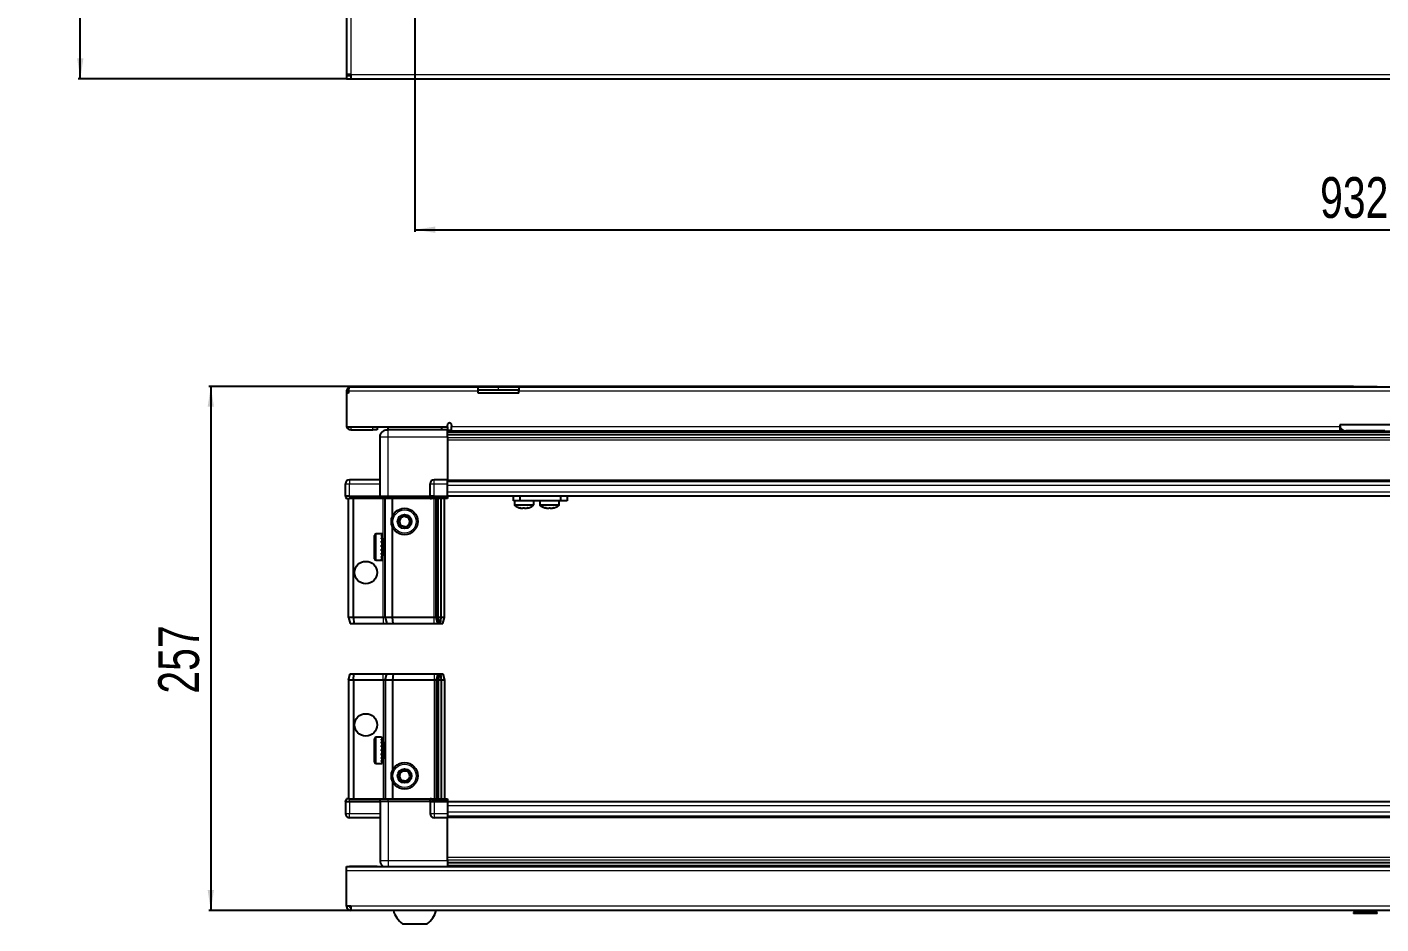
# Model space of a CAD drawing. Header units: millimetres. Extents: x 1415 to 4236, y 362 to 1752.
# Drawn here: x 1415 to 2078, y 362 to 802 of the extents above; entities that cross this region are included whole.
import ezdxf

# ---------------------------------------------------------------- set-up
doc = ezdxf.new("R2010")
doc.units = ezdxf.units.MM
doc.layers.add('FORMAT', color=7, linetype='Continuous')
doc.styles.add('SLDTEXTSTYLE0', font='TXT', dxfattribs={"width": 0.75})
doc.dimstyles.new('SLDDIMSTYLE0', dxfattribs={"dimtxt": 20, "dimasz": 10, "dimexe": 0, "dimexo": 0.0625, "dimgap": 5, "dimtad": 2, "dimdec": 1, "dimrnd": 1e-09, "dimzin": 12, "dimdsep": 46, "dimtxsty": 'SLDTEXTSTYLE0', "dimsah": 1, "dimcen": 0.09, "dimadec": 0, "dimazin": 3, "dimtfac": 1, "dimtofl": 0, "dimtmove": 0, "dimatfit": 3, "dimfxl": 0, "dimfrac": 2, "dimtolj": 1, "dimtzin": 12, "dimarcsym": 0})

# ---------------------------------------------------------------- blocks, each defined once
blk = doc.blocks.new('_D')
at = {"layer": 'FORMAT'}
for p, q in [((1571.31, 1575.82), (1439.82, 1575.82)), ((1440.82, 776.82), (1440.82, 1575.82)), ((1571.31, 776.82), (1439.82, 776.82))]:
    blk.add_line(p, q, dxfattribs=at)
for points in [[(1440.82, 1575.82), (1439.28, 1565.82), (1442.36, 1565.82)], [(1440.82, 776.82), (1442.36, 786.82), (1439.28, 786.82)]]:
    blk.add_solid(points, dxfattribs=at)
at = {"layer": 'FORMAT', "insert": (1415.04, 1154.16), "char_height": 20, "attachment_point": 1, "rotation": 90, "style": 'SLDTEXTSTYLE0'}
blk.add_mtext('799', dxfattribs=at)
blk = doc.blocks.new('_D_2')
at = {"layer": 'FORMAT'}
for p, q in [((1604.82, 817.31), (1604.82, 701.82)), ((2536.82, 817.31), (2536.82, 701.82)), ((1604.82, 702.82), (2536.82, 702.82))]:
    blk.add_line(p, q, dxfattribs=at)
for points in [[(1604.82, 702.82), (1614.82, 701.28), (1614.82, 704.36)], [(2536.82, 702.82), (2526.82, 704.36), (2526.82, 701.28)]]:
    blk.add_solid(points, dxfattribs=at)
at = {"layer": 'FORMAT', "insert": (2048.65, 728.6), "char_height": 20, "attachment_point": 1, "style": 'SLDTEXTSTYLE0'}
blk.add_mtext('932', dxfattribs=at)
blk = doc.blocks.new('_D_9')
at = {"layer": 'FORMAT'}
for p, q in [((2065.02, 625.99), (1503.82, 625.99)), ((1504.82, 625.99), (1504.82, 368.99)), ((1573.41, 368.99), (1503.82, 368.99))]:
    blk.add_line(p, q, dxfattribs=at)
for points in [[(1504.82, 625.99), (1503.28, 615.99), (1506.36, 615.99)], [(1504.82, 368.99), (1506.36, 378.99), (1503.28, 378.99)]]:
    blk.add_solid(points, dxfattribs=at)
at = {"layer": 'FORMAT', "insert": (1479.04, 475.32), "char_height": 20, "attachment_point": 1, "rotation": 90, "style": 'SLDTEXTSTYLE0'}
blk.add_mtext('257', dxfattribs=at)

msp = doc.modelspace()

# ---------------------------------------------------------------- linework, layer by layer
at = {"color": 7, "linetype": 'Continuous', "lineweight": 25}
for p, q in [((1571.32, 1573.72), (1571.32, 778.92)), ((1573.42, 778.92), (1571.32, 778.92)), ((1571.32, 778.92), (1571.32, 778.32)), ((1571.32, 778.32), (1571.32, 776.82)), ((1573.42, 778.32), (1571.32, 778.32)), ((1571.32, 776.82), (1573.42, 776.82)), ((1573.42, 778.92), (1573.42, 776.82)), ((1573.42, 776.82), (2568.22, 776.82)), ((1572.92, 625.69), (1635.82, 625.69)), ((1635.82, 623.59), (1635.82, 625.69)), ((1635.82, 625.69), (1645.82, 625.69)), ((1645.82, 624.19), (1635.82, 624.19)), ((1645.82, 625.69), (1655.82, 625.69)), ((1655.82, 624.19), (1645.82, 624.19)), ((1655.82, 625.69), (2485.82, 625.69)), ((1655.82, 625.69), (1655.82, 623.59)), ((2065.03, 625.99), (2065.03, 625.69)), ((2065.03, 625.99), (2076.6, 625.99)), ((2076.6, 625.69), (2076.6, 625.99)), ((1572.32, 623.59), (1571.32, 623.59)), ((1571.32, 623.59), (1571.32, 622.69)), ((1572.32, 622.69), (1571.32, 622.69)), ((1571.32, 622.69), (1571.32, 606.19)), ((1572.32, 623.59), (1572.32, 622.69)), ((1635.82, 622.69), (1635.82, 623.59)), ((1655.82, 622.69), (1635.82, 622.69)), ((1655.82, 622.69), (1655.82, 623.59)), ((1571.32, 606.19), (1620.82, 606.19)), ((1573.42, 604.69), (1584.32, 604.69)), ((1586.32, 604.69), (1584.32, 604.69)), ((1586.32, 606.19), (1586.32, 604.69)), ((1591.57, 606.19), (1591.57, 604.69)), ((1620.82, 604.69), (1591.82, 604.69)), ((1618.07, 604.69), (1618.07, 606.19)), ((1620.82, 606.19), (1620.82, 607.04)), ((1620.82, 606.19), (1620.82, 604.69)), ((1620.82, 604.04), (1644.7, 604.04)), ((1622.82, 607.04), (1622.82, 606.29)), ((1622.82, 604.19), (1622.82, 606.29)), ((1622.82, 604.19), (2058.32, 604.19)), ((1639.32, 604.19), (1639.32, 604.04)), ((1639.48, 604.19), (1639.48, 604.04)), ((1639.69, 604.19), (1639.69, 604.04)), ((1640.24, 604.19), (1640.24, 604.04)), ((1640.65, 604.19), (1640.65, 604.04)), ((1641.54, 604.19), (1641.54, 604.04)), ((1642.13, 604.19), (1642.13, 604.04)), ((1643.26, 604.19), (1643.26, 604.04)), ((1643.96, 604.19), (1643.96, 604.04)), ((1644.7, 604.04), (1645.24, 604.04)), ((1645.24, 604.19), (1645.24, 604.04)), ((1645.24, 604.04), (1645.24, 604.04)), ((1645.24, 604.04), (1645.97, 604.04)), ((1645.43, 604.19), (1645.43, 604.04)), ((1645.93, 604.19), (1645.93, 604.04)), ((1645.97, 604.04), (1645.98, 604.04)), ((1645.98, 604.19), (1645.98, 604.04)), ((1645.98, 604.04), (1646.94, 604.04)), ((1646.94, 604.04), (2494.7, 604.04)), ((1647.27, 604.19), (1647.27, 604.04)), ((1647.28, 604.19), (1647.28, 604.04)), ((1647.98, 604.19), (1647.98, 604.04)), ((1649.15, 604.19), (1649.15, 604.04)), ((1649.77, 604.19), (1649.77, 604.04)), ((1650.71, 604.19), (1650.71, 604.04)), ((1651.17, 604.19), (1651.17, 604.04)), ((1651.8, 604.19), (1651.8, 604.04)), ((1652.05, 604.19), (1652.05, 604.04)), ((1652.29, 604.19), (1652.29, 604.04)), ((1652.32, 604.19), (1652.32, 604.04)), ((2083.32, 607.19), (2058.32, 607.19)), ((2058.32, 607.19), (2058.32, 606.29)), ((2058.32, 606.29), (2058.32, 604.19)), ((2080.32, 604.19), (2061.32, 604.19)), ((1587.82, 572.19), (1587.82, 601.19)), ((2520.82, 602.24), (1620.82, 602.24)), ((2520.82, 602.21), (1620.82, 602.21)), ((1620.82, 601.19), (1620.82, 580.19)), ((1570.82, 572.19), (1570.82, 578.19)), ((1587.82, 580.19), (1572.82, 580.19)), ((1612.32, 572.19), (1612.32, 578.19)), ((1620.82, 580.19), (1614.32, 580.19)), ((1620.82, 578.19), (1620.82, 580.19)), ((1620.82, 579.54), (2520.82, 579.54)), ((1620.82, 572.19), (1620.82, 578.19)), ((1570.82, 572.19), (1570.82, 571.85)), ((1572.82, 572.19), (1570.82, 572.19)), ((1570.82, 572.19), (1570.82, 571.85)), ((1570.82, 572.19), (1570.82, 572.19)), ((1570.82, 571.85), (1571.32, 570.99)), ((1570.82, 571.85), (1571.32, 570.99)), ((1571.32, 570.99), (1572.82, 570.99)), ((1572.32, 512.69), (1572.32, 570.99)), ((1572.82, 572.19), (1587.62, 572.19)), ((1587.62, 570.99), (1572.82, 570.99)), ((1574.82, 512.69), (1574.82, 570.99)), ((1587.62, 572.19), (1587.82, 572.19)), ((1587.82, 570.99), (1587.62, 570.99)), ((1587.82, 572.19), (1587.82, 570.99)), ((1587.82, 572.19), (1591.82, 572.19)), ((1591.82, 570.99), (1587.82, 570.99)), ((1590.32, 512.69), (1590.32, 570.99)), ((1591.82, 572.19), (1612.12, 572.19)), ((1612.12, 570.99), (1591.82, 570.99)), ((1593.82, 562.19), (1593.82, 570.99)), ((1612.12, 572.19), (1612.32, 572.19)), ((1612.32, 570.99), (1612.12, 570.99)), ((1612.32, 572.19), (1612.32, 570.99)), ((1614.32, 572.19), (1612.32, 572.19)), ((1612.32, 572.19), (1614.32, 572.19)), ((1612.32, 570.99), (1613, 570.99)), ((1620.82, 570.99), (1613, 570.99)), ((1614.32, 572.19), (1620.82, 572.19)), ((1614.32, 571.85), (1620.82, 571.85)), ((1615.32, 512.69), (1615.32, 570.99)), ((1616.32, 512.69), (1616.32, 570.99)), ((1617.82, 512.69), (1617.82, 570.99)), ((1619.32, 512.69), (1619.32, 570.99)), ((1620.82, 572.34), (2520.82, 572.34)), ((1620.82, 572.19), (1620.82, 571.85)), ((1620.82, 571.85), (1620.82, 570.99)), ((1653.27, 569.84), (1653.27, 572.34)), ((1656.27, 572.34), (1656.27, 569.84)), ((1676.47, 569.84), (1676.47, 572.34)), ((1679.47, 572.34), (1679.47, 569.84)), ((1656.27, 569.84), (1653.27, 569.84)), ((1653.62, 569.84), (1653.62, 567.93)), ((1676.47, 569.84), (1656.27, 569.84)), ((1663.12, 567.93), (1663.12, 569.84)), ((1666.07, 569.84), (1666.07, 567.93)), ((1666.12, 569.84), (1666.12, 567.93)), ((1675.62, 567.93), (1675.62, 569.84)), ((1679.47, 569.84), (1676.47, 569.84)), ((1585.12, 541.49), (1585.12, 552.89)), ((1588.82, 553.69), (1585.92, 553.69)), ((1588.32, 553.59), (1588.82, 553.59)), ((1588.32, 553.59), (1588.32, 553.43)), ((1588.32, 553.43), (1588.82, 553.43)), ((1588.32, 552.94), (1588.82, 552.94)), ((1588.32, 552.94), (1588.32, 552.56)), ((1588.32, 552.56), (1588.82, 552.56)), ((1588.32, 551.72), (1588.82, 551.72)), ((1588.32, 551.72), (1588.32, 551.16)), ((1588.32, 551.16), (1588.82, 551.16)), ((1588.82, 553.59), (1588.82, 553.69)), ((1588.82, 553.43), (1588.82, 553.59)), ((1588.82, 552.94), (1588.82, 553.43)), ((1588.82, 552.56), (1588.82, 552.94)), ((1588.82, 551.72), (1588.82, 552.56)), ((1588.82, 551.16), (1588.82, 551.72)), ((1588.92, 551.59), (1588.82, 551.59)), ((1588.82, 550.06), (1588.82, 551.16)), ((1588.92, 550.07), (1588.92, 551.59)), ((1589.8, 550.5), (1589.32, 551.19)), ((1589.32, 543.19), (1589.32, 551.19)), ((1590.29, 551.19), (1589.8, 550.5)), ((1590.32, 551.19), (1590.29, 551.19)), ((1590.29, 543.19), (1590.29, 551.19)), ((1593.82, 512.69), (1593.82, 557.19)), ((1588.32, 550.06), (1588.82, 550.06)), ((1588.32, 550.06), (1588.32, 549.38)), ((1588.32, 549.38), (1588.82, 549.38)), ((1588.32, 548.12), (1588.82, 548.12)), ((1588.32, 548.12), (1588.32, 547.38)), ((1588.32, 547.82), (1588.82, 547.82)), ((1588.32, 547.38), (1588.82, 547.38)), ((1588.32, 546.09), (1588.82, 546.09)), ((1588.32, 546.09), (1588.32, 545.37)), ((1588.32, 545.95), (1588.82, 545.95)), ((1588.32, 545.37), (1588.82, 545.37)), ((1588.82, 549.38), (1588.82, 550.06)), ((1588.82, 548.12), (1588.82, 549.38)), ((1588.82, 547.82), (1588.82, 548.12)), ((1588.82, 546.09), (1588.82, 547.38)), ((1588.82, 545.37), (1588.82, 545.95)), ((1588.82, 544.16), (1588.82, 545.37)), ((1588.92, 542.79), (1588.92, 550.07)), ((1589.8, 543.88), (1589.8, 550.5)), ((1585.92, 540.69), (1588.82, 540.69)), ((1588.32, 544.16), (1588.82, 544.16)), ((1588.32, 544.16), (1588.32, 543.53)), ((1588.32, 543.53), (1588.82, 543.53)), ((1588.32, 542.53), (1588.82, 542.53)), ((1588.32, 542.53), (1588.32, 542.05)), ((1588.32, 542.05), (1588.82, 542.05)), ((1588.32, 541.36), (1588.82, 541.36)), ((1588.32, 541.36), (1588.32, 541.07)), ((1588.32, 541.07), (1588.82, 541.07)), ((1588.32, 540.75), (1588.82, 540.75)), ((1588.32, 540.75), (1588.32, 540.69)), ((1588.32, 540.69), (1588.82, 540.69)), ((1588.82, 543.53), (1588.82, 544.16)), ((1588.82, 542.53), (1588.82, 543.53)), ((1588.82, 542.79), (1588.92, 542.79)), ((1588.82, 542.05), (1588.82, 542.53)), ((1588.82, 541.36), (1588.82, 542.05)), ((1588.82, 541.07), (1588.82, 541.36)), ((1588.82, 540.75), (1588.82, 541.07)), ((1588.82, 540.69), (1588.82, 540.75)), ((1588.82, 540.69), (1588.82, 540.69)), ((1589.32, 543.19), (1589.8, 543.88)), ((1589.8, 543.88), (1590.29, 543.19)), ((1590.29, 543.19), (1590.32, 543.19)), ((1574.82, 512.69), (1572.32, 512.69)), ((1572.32, 512.69), (1573.12, 509.69)), ((1589.32, 512.69), (1574.82, 512.69)), ((1574.82, 512.69), (1574.97, 509.69)), ((1590.32, 512.69), (1589.32, 512.69)), ((1593.82, 512.69), (1590.32, 512.69)), ((1590.32, 512.69), (1591.12, 509.69)), ((1614.32, 512.69), (1593.82, 512.69)), ((1594.15, 509.69), (1593.82, 512.69)), ((1615.32, 512.69), (1614.32, 512.69)), ((1616.32, 512.69), (1615.32, 512.69)), ((1616.12, 509.69), (1615.32, 512.69)), ((1617.82, 512.69), (1616.32, 512.69)), ((1616.86, 509.69), (1616.32, 512.69)), ((1617.36, 509.69), (1617.82, 512.69)), ((1619.32, 512.69), (1617.82, 512.69)), ((1618.52, 509.69), (1619.32, 512.69)), ((1573.12, 509.69), (1574.97, 509.69)), ((1574.97, 509.69), (1589.32, 509.69)), ((1589.32, 509.69), (1591.12, 509.69)), ((1591.12, 509.69), (1594.15, 509.69)), ((1594.15, 509.69), (1614.32, 509.69)), ((1614.32, 509.69), (1616.12, 509.69)), ((1616.12, 509.69), (1616.86, 509.69)), ((1616.86, 509.69), (1617.36, 509.69)), ((1617.36, 509.69), (1618.52, 509.69)), ((1572.32, 481.99), (1573.12, 484.99)), ((1573.12, 484.99), (1574.97, 484.99)), ((1574.82, 481.99), (1574.97, 484.99)), ((1574.97, 484.99), (1589.32, 484.99)), ((1589.32, 484.99), (1591.12, 484.99)), ((1590.32, 481.99), (1591.12, 484.99)), ((1591.12, 484.99), (1594.15, 484.99)), ((1594.15, 484.99), (1593.82, 481.99)), ((1594.15, 484.99), (1614.32, 484.99)), ((1614.32, 484.99), (1616.12, 484.99)), ((1616.12, 484.99), (1615.32, 481.99)), ((1616.12, 484.99), (1616.86, 484.99)), ((1616.86, 484.99), (1616.32, 481.99)), ((1616.86, 484.99), (1617.36, 484.99)), ((1617.36, 484.99), (1617.82, 481.99)), ((1617.36, 484.99), (1618.52, 484.99)), ((1618.52, 484.99), (1619.32, 481.99)), ((1572.32, 481.99), (1572.32, 423.69)), ((1574.82, 481.99), (1572.32, 481.99)), ((1574.82, 481.99), (1574.82, 423.69)), ((1589.32, 481.99), (1574.82, 481.99)), ((1590.32, 481.99), (1589.32, 481.99)), ((1593.82, 481.99), (1590.32, 481.99)), ((1590.32, 481.99), (1590.32, 423.69)), ((1593.82, 481.99), (1593.82, 437.49)), ((1614.32, 481.99), (1593.82, 481.99)), ((1615.32, 481.99), (1614.32, 481.99)), ((1615.32, 481.99), (1615.32, 423.69)), ((1616.32, 481.99), (1615.32, 481.99)), ((1616.32, 481.99), (1616.32, 423.69)), ((1617.82, 481.99), (1616.32, 481.99)), ((1617.82, 481.99), (1617.82, 423.69)), ((1619.32, 481.99), (1617.82, 481.99)), ((1619.32, 481.99), (1619.32, 423.69)), ((1585.12, 441.79), (1585.12, 453.19)), ((1588.32, 453.99), (1585.92, 453.99)), ((1588.32, 453.99), (1588.32, 453.98)), ((1588.32, 453.98), (1588.82, 453.98)), ((1588.32, 453.79), (1588.82, 453.79)), ((1588.32, 453.79), (1588.32, 453.57)), ((1588.32, 453.57), (1588.82, 453.57)), ((1588.32, 453), (1588.82, 453)), ((1588.32, 453), (1588.32, 452.57)), ((1588.32, 452.57), (1588.82, 452.57)), ((1588.32, 451.66), (1588.82, 451.66)), ((1588.32, 451.66), (1588.32, 451.07)), ((1588.82, 453.79), (1588.82, 453.98)), ((1588.82, 453.57), (1588.82, 453.79)), ((1588.82, 453), (1588.82, 453.57)), ((1588.82, 452.57), (1588.82, 453)), ((1588.82, 451.66), (1588.82, 452.57)), ((1588.92, 451.89), (1588.82, 451.89)), ((1588.82, 451.07), (1588.82, 451.66)), ((1588.92, 443.09), (1588.92, 451.89)), ((1589.8, 450.8), (1589.32, 451.49)), ((1589.32, 443.49), (1589.32, 451.49)), ((1590.29, 451.49), (1589.8, 450.8)), ((1590.32, 451.49), (1590.29, 451.49)), ((1590.29, 443.49), (1590.29, 451.49)), ((1588.32, 451.07), (1588.82, 451.07)), ((1588.32, 449.92), (1588.82, 449.92)), ((1588.32, 449.92), (1588.32, 449.22)), ((1588.32, 449.22), (1588.82, 449.22)), ((1588.32, 447.94), (1588.82, 447.94)), ((1588.32, 447.94), (1588.32, 447.2)), ((1588.32, 447.79), (1588.82, 447.79)), ((1588.32, 447.29), (1588.82, 447.29)), ((1588.32, 447.2), (1588.82, 447.2)), ((1588.32, 445.91), (1588.82, 445.91)), ((1588.32, 445.91), (1588.32, 445.21)), ((1588.32, 445.21), (1588.82, 445.21)), ((1588.82, 449.92), (1588.82, 451.07)), ((1588.82, 449.22), (1588.82, 449.92)), ((1588.82, 447.94), (1588.82, 449.22)), ((1588.82, 447.79), (1588.82, 447.94)), ((1588.82, 447.2), (1588.82, 447.29)), ((1588.82, 445.91), (1588.82, 447.2)), ((1588.82, 445.21), (1588.82, 445.91)), ((1588.82, 444.04), (1588.82, 445.21)), ((1589.8, 444.18), (1589.8, 450.8)), ((1585.92, 440.99), (1588.32, 440.99)), ((1588.32, 444.04), (1588.82, 444.04)), ((1588.32, 444.04), (1588.32, 443.44)), ((1588.32, 443.44), (1588.82, 443.44)), ((1588.32, 442.51), (1588.82, 442.51)), ((1588.32, 442.51), (1588.32, 442.06)), ((1588.32, 442.06), (1588.82, 442.06)), ((1588.32, 441.46), (1588.82, 441.46)), ((1588.32, 441.46), (1588.32, 441.22)), ((1588.32, 441.22), (1588.82, 441.22)), ((1588.32, 441), (1588.82, 441)), ((1588.32, 441), (1588.32, 440.99)), ((1588.32, 440.99), (1588.82, 440.99)), ((1588.82, 443.44), (1588.82, 444.04)), ((1588.82, 442.51), (1588.82, 443.44)), ((1588.82, 443.09), (1588.92, 443.09)), ((1588.82, 442.06), (1588.82, 442.51)), ((1588.82, 441.46), (1588.82, 442.06)), ((1588.82, 441.22), (1588.82, 441.46)), ((1588.82, 441), (1588.82, 441.22)), ((1588.82, 440.99), (1588.82, 441)), ((1589.32, 443.49), (1589.8, 444.18)), ((1589.8, 444.18), (1590.29, 443.49)), ((1590.29, 443.49), (1590.32, 443.49)), ((1593.82, 432.49), (1593.82, 423.69)), ((1571.32, 423.69), (1570.82, 422.82)), ((1570.82, 422.49), (1570.82, 422.82)), ((1570.82, 422.49), (1572.82, 422.49)), ((1570.82, 422.49), (1570.82, 416.49)), ((1572.82, 423.69), (1571.32, 423.69)), ((1572.82, 423.69), (1587.62, 423.69)), ((1587.62, 422.49), (1572.82, 422.49)), ((1572.82, 422.49), (1587.62, 422.49)), ((1587.62, 423.69), (1587.82, 423.69)), ((1587.82, 422.49), (1587.62, 422.49)), ((1587.82, 422.49), (1587.82, 423.69)), ((1587.82, 423.69), (1591.82, 423.69)), ((1591.82, 422.49), (1587.82, 422.49)), ((1587.82, 422.49), (1587.82, 393.49)), ((1591.82, 423.69), (1612.12, 423.69)), ((1612.12, 422.49), (1591.82, 422.49)), ((1612.12, 423.69), (1612.32, 423.69)), ((1612.32, 422.49), (1612.12, 422.49)), ((1612.32, 422.49), (1612.32, 423.69)), ((1613, 423.69), (1612.32, 423.69)), ((1612.32, 422.49), (1614.32, 422.49)), ((1612.32, 422.49), (1612.32, 416.49)), ((1613, 423.69), (1620.82, 423.69)), ((1620.82, 422.82), (1614.32, 422.82)), ((1620.82, 422.49), (1614.32, 422.49)), ((1614.32, 422.49), (1620.82, 422.49)), ((1620.82, 423.69), (1620.82, 422.82)), ((1620.82, 422.82), (1620.82, 422.82)), ((1620.82, 422.49), (1620.82, 422.82)), ((1620.82, 422.49), (1620.82, 422.49)), ((1620.82, 422.49), (1620.82, 416.49)), ((2520.82, 422.34), (1620.82, 422.34)), ((1587.82, 414.49), (1572.82, 414.49)), ((1620.82, 414.49), (1614.32, 414.49)), ((1620.82, 416.49), (1620.82, 414.49)), ((2520.82, 415.14), (1620.82, 415.14)), ((1620.82, 393.49), (1620.82, 414.49)), ((1620.82, 392.46), (2520.82, 392.46)), ((1620.82, 392.43), (2520.82, 392.43)), ((1571.32, 388.39), (1571.32, 390.49)), ((1571.32, 390.49), (2570.32, 390.49)), ((1571.32, 371.09), (1571.32, 388.39)), ((1586.32, 390.59), (1573.42, 390.59)), ((1586.32, 390.59), (1586.32, 390.49)), ((1644.7, 390.64), (1620.82, 390.64)), ((1639.32, 390.49), (1639.32, 390.64)), ((1639.36, 390.49), (1639.36, 390.64)), ((1639.63, 390.49), (1639.63, 390.64)), ((1639.89, 390.49), (1639.89, 390.64)), ((1640.54, 390.49), (1640.54, 390.64)), ((1641.01, 390.49), (1641.01, 390.64)), ((1641.97, 390.49), (1641.97, 390.64)), ((1642.59, 390.49), (1642.59, 390.64)), ((1643.78, 390.49), (1643.78, 390.64)), ((1644.44, 390.49), (1644.44, 390.64)), ((1644.49, 390.49), (1644.49, 390.64)), ((1645.79, 390.64), (1644.7, 390.64)), ((1645.79, 390.49), (1645.79, 390.64)), ((1645.79, 390.64), (1645.79, 390.64)), ((1646.52, 390.64), (1645.79, 390.64)), ((1645.8, 390.49), (1645.8, 390.64)), ((1646.3, 390.49), (1646.3, 390.64)), ((1646.52, 390.49), (1646.52, 390.64)), ((1646.94, 390.64), (1646.52, 390.64)), ((1646.52, 390.64), (1646.52, 390.64)), ((2494.7, 390.64), (1646.94, 390.64)), ((1647.8, 390.49), (1647.8, 390.64)), ((1648.49, 390.49), (1648.49, 390.64)), ((1649.61, 390.49), (1649.61, 390.64)), ((1650.19, 390.49), (1650.19, 390.64)), ((1651.06, 390.49), (1651.06, 390.64)), ((1651.46, 390.49), (1651.46, 390.64)), ((1651.99, 390.49), (1651.99, 390.64)), ((1652.18, 390.49), (1652.18, 390.64)), ((1652.32, 390.49), (1652.32, 390.64)), ((1573.42, 371.09), (1571.32, 371.09)), ((1573.42, 371.09), (1573.42, 368.99)), ((2568.22, 368.99), (1573.42, 368.99)), ((2066.02, 368.99), (2065.03, 368)), ((2065.03, 368), (2065.03, 367.49)), ((2076.6, 368), (2065.03, 368)), ((2076.6, 367.49), (2065.03, 367.49)), ((2076.6, 368), (2075.62, 368.99)), ((2076.6, 367.49), (2076.6, 368)), ((1598.82, 362.39), (1610.82, 362.39))]:
    msp.add_line(p, q, dxfattribs=at)
at = {"color": 8, "linetype": 'Continuous', "lineweight": 18}
for p, q in [((1573.42, 1573.72), (1573.42, 778.92)), ((1573.42, 778.92), (2568.22, 778.92)), ((1645.82, 624.19), (1645.82, 625.69)), ((1635.82, 623.59), (1572.32, 623.59)), ((2485.82, 623.59), (1655.82, 623.59)), ((1573.42, 606.19), (1573.42, 604.69)), ((1584.32, 604.69), (1584.32, 606.19)), ((1620.82, 604.69), (1622.82, 604.69)), ((1622.82, 606.29), (2058.32, 606.29)), ((2058.32, 604.69), (2059.66, 604.69)), ((1591.82, 601.19), (1620.82, 601.19)), ((1591.82, 572.19), (1591.82, 601.19)), ((2520.82, 603.45), (1620.82, 603.45)), ((1620.82, 601), (2520.82, 601)), ((2520.82, 599.59), (1620.82, 599.59)), ((1570.82, 578.19), (1572.82, 578.19)), ((1572.82, 580.19), (1572.82, 578.19)), ((1572.82, 572.19), (1572.82, 578.19)), ((1572.82, 578.19), (1587.82, 578.19)), ((1612.32, 578.19), (1614.32, 578.19)), ((1614.32, 578.19), (1614.32, 580.19)), ((1614.32, 578.19), (1620.82, 578.19)), ((1614.32, 572.19), (1614.32, 578.19)), ((1620.82, 580.19), (2520.82, 580.19)), ((1620.82, 577.54), (2520.82, 577.54)), ((1572.82, 572.19), (1572.82, 570.99)), ((1587.62, 570.99), (1587.62, 572.19)), ((1589.32, 551.19), (1589.32, 570.99)), ((1591.82, 572.19), (1591.82, 570.99)), ((1612.12, 570.99), (1612.12, 572.19)), ((1614.32, 572.19), (1614.32, 571.85)), ((1614.32, 512.69), (1614.32, 570.99)), ((1620.82, 574.34), (2520.82, 574.34)), ((1663.12, 567.93), (1653.62, 567.93)), ((1662.93, 567.56), (1653.81, 567.56)), ((1666.12, 567.93), (1666.07, 567.93)), ((1675.62, 567.93), (1666.12, 567.93)), ((1666.31, 567.56), (1666.26, 567.56)), ((1675.43, 567.56), (1666.31, 567.56)), ((1585.92, 540.69), (1585.92, 553.69)), ((1589.32, 512.69), (1589.32, 543.19)), ((1589.32, 512.69), (1589.32, 509.69)), ((1614.32, 509.69), (1614.32, 512.69)), ((1589.32, 481.99), (1589.32, 484.99)), ((1614.32, 484.99), (1614.32, 481.99)), ((1589.32, 481.99), (1589.32, 451.49)), ((1614.32, 481.99), (1614.32, 423.69)), ((1585.92, 440.99), (1585.92, 453.99)), ((1589.32, 443.49), (1589.32, 423.69)), ((1572.82, 422.49), (1572.82, 423.69)), ((1572.82, 422.49), (1572.82, 416.49)), ((1587.62, 422.49), (1587.62, 423.69)), ((1591.82, 422.49), (1591.82, 423.69)), ((1591.82, 422.49), (1591.82, 393.49)), ((1612.12, 422.49), (1612.12, 423.69)), ((1614.32, 422.49), (1614.32, 422.82)), ((1614.32, 422.49), (1614.32, 416.49)), ((1620.82, 422.49), (1620.82, 422.82)), ((2520.82, 420.34), (1620.82, 420.34)), ((1570.82, 416.49), (1572.82, 416.49)), ((1572.82, 416.49), (1587.82, 416.49)), ((1572.82, 414.49), (1572.82, 416.49)), ((1612.32, 416.49), (1614.32, 416.49)), ((1614.32, 416.49), (1620.82, 416.49)), ((1614.32, 416.49), (1614.32, 414.49)), ((2520.82, 417.14), (1620.82, 417.14)), ((2520.82, 414.49), (1620.82, 414.49)), ((1591.82, 393.49), (1620.82, 393.49)), ((1620.82, 395.08), (2520.82, 395.08)), ((2520.82, 393.67), (1620.82, 393.67)), ((2570.32, 388.39), (1571.32, 388.39)), ((1573.42, 390.49), (1573.42, 390.59)), ((1620.82, 391.22), (2520.82, 391.22)), ((2568.22, 371.09), (1573.42, 371.09))]:
    msp.add_line(p, q, dxfattribs=at)
at = {"color": 7, "linetype": 'Continuous', "lineweight": 25, "flags": 128}
msp.add_lwpolyline([(1573.42, 390.59), (1573.01, 390.55), (1572.78, 390.49)], dxfattribs=at)
at = {"color": 7, "linetype": 'Continuous', "lineweight": 25}
for centre, radius in [((1599.82, 559.69), 6.5), ((1599.82, 559.69), 3.46), ((1580.82, 534.69), 5.5), ((1580.82, 459.99), 5.5), ((1599.82, 434.99), 6.5), ((1599.82, 434.99), 3.46)]:
    msp.add_circle(centre, radius, dxfattribs=at)
at = {"color": 8, "linetype": 'Continuous', "lineweight": 18}
for centre in [(1599.82, 559.69), (1599.82, 434.99)]:
    msp.add_circle(centre, 5.7, dxfattribs=at)
at = {"color": 7, "linetype": 'Continuous', "lineweight": 25}
for centre, radius, start, end in [((1573.42, 606.79), 2.1, 196.60155, 270), ((1621.82, 607.04), 1, 0, 180), ((2061.32, 607.19), 3, 180, 270), ((1572.82, 578.19), 2, 90, 180), ((1614.32, 578.19), 2, 90, 180), ((1654.07, 567.93), 0.45, 180, 235.28209), ((1658.37, 574.14), 8, 235.28209, 258.9392), ((1658.37, 574.14), 8, 281.00757, 304.71791), ((1662.67, 567.93), 0.45, 304.71791, 0), ((1666.52, 567.93), 0.45, 180, 235.28209), ((1666.57, 567.93), 0.45, 180, 235.28209), ((1670.82, 574.14), 8, 235.28209, 255.8287), ((1670.87, 574.14), 8, 235.28209, 259.06255), ((1670.87, 574.14), 8, 280.87532, 304.71791), ((1675.17, 567.93), 0.45, 304.71791, 0), ((1599.82, 559.69), 2.5, 134.92207, 194.92207), ((1599.82, 559.69), 2.5, 194.92207, 254.92207), ((1599.82, 559.69), 2.5, 74.92207, 134.92207), ((1599.82, 559.69), 2.5, 254.92207, 314.92207), ((1599.82, 559.69), 2.5, 14.92207, 74.92207), ((1599.82, 559.69), 2.5, 314.92207, 14.92207), ((1585.92, 552.89), 0.8, 90, 180), ((1589.32, 551.59), 0.4, 180, 270), ((1585.92, 541.49), 0.8, 180, 270), ((1589.32, 542.79), 0.4, 90, 180), ((1585.92, 453.19), 0.8, 90, 180), ((1589.32, 451.89), 0.4, 180, 270), ((1585.92, 441.79), 0.8, 180, 270), ((1589.32, 443.09), 0.4, 90, 180), ((1599.82, 434.99), 2.5, 147.37605, 207.37605), ((1599.82, 434.99), 2.5, 207.37605, 267.37605), ((1599.82, 434.99), 2.5, 87.37605, 147.37605), ((1599.82, 434.99), 2.5, 267.37605, 327.37605), ((1599.82, 434.99), 2.5, 27.37605, 87.37605), ((1599.82, 434.99), 2.5, 327.37605, 27.37605), ((1572.82, 416.49), 2, 180, 270), ((1614.32, 416.49), 2, 180, 270), ((1573.42, 371.09), 2.1, 180, 270), ((1573.42, 371.09), 0.6, 180, 270), ((1605.84, 372.01), 11.91, 194.70035, 233.8734), ((1603.8, 372.01), 11.91, 306.1266, 345.29965)]:
    msp.add_arc(centre, radius, start, end, dxfattribs=at)
for centre, start_param, end_param in [((1614.32, 568.39), 0, 0.722734), ((1614.32, 426.28), 2.418858, 3.141593)]:
    msp.add_ellipse(centre, major_axis=(0, 3.46), ratio=0.57735, start_param=start_param, end_param=end_param, dxfattribs=at)
for points, knots in [([(1572.92, 625.59), (1572.84, 625.58), (1572.52, 625.54), (1572.03, 625.21), (1571.57, 624.66), (1571.35, 624.08), (1571.33, 623.71), (1571.32, 623.59)], [0, 0, 0, 0, 0.089262, 0.347509, 0.605751, 0.863994, 1, 1, 1, 1]), ([(1572.32, 623.59), (1572.37, 623.84), (1572.46, 624.33), (1572.59, 624.97), (1572.72, 625.44), (1572.83, 625.66), (1572.9, 625.68), (1572.92, 625.69)], [0, 0, 0, 0, 0.230255, 0.448522, 0.666786, 0.88505, 1, 1, 1, 1]), ([(1587.82, 601.19), (1587.87, 601.63), (1587.94, 602.3), (1588.38, 603.12), (1588.83, 603.68), (1589.39, 604.13), (1590.2, 604.57), (1590.88, 604.64), (1591.32, 604.69)], [0, 0, 0, 0, 0.239457, 0.368361, 0.5, 0.631639, 0.760543, 1, 1, 1, 1]), ([(1591.82, 604.69), (1591.75, 604.69), (1591.62, 604.69), (1591.46, 604.69), (1591.34, 604.69), (1591.33, 604.69), (1591.32, 604.69)], [0, 0, 0, 0, 0.249394, 0.500333, 0.750167, 1, 1, 1, 1]), ([(1620.82, 601.19), (1620.82, 601.58), (1620.82, 602.37), (1620.82, 603.41), (1620.82, 604.21), (1620.82, 604.63), (1620.82, 604.67), (1620.82, 604.69)], [0, 0, 0, 0, 0.214694, 0.429388, 0.644082, 0.858775, 1, 1, 1, 1]), ([(1656.87, 566.28), (1656.87, 566.28), (1656.87, 566.28), (1656.73, 566.31), (1656.55, 566.36), (1656.4, 566.41), (1656.33, 566.45), (1656.32, 566.46), (1656.32, 566.46), (1656.33, 566.46), (1656.35, 566.46), (1656.42, 566.44), (1656.71, 566.37), (1657.09, 566.3), (1657.51, 566.27), (1657.78, 566.3), (1657.94, 566.36), (1658.04, 566.43), (1658.11, 566.45), (1658.14, 566.46), (1658.16, 566.46), (1658.18, 566.46), (1658.22, 566.45), (1658.32, 566.42), (1658.48, 566.35), (1658.7, 566.29), (1659, 566.27), (1659.34, 566.29), (1659.65, 566.34), (1659.89, 566.39), (1660.01, 566.42), (1660.09, 566.44), (1660.14, 566.45), (1660.18, 566.46), (1660.2, 566.46), (1660.2, 566.46), (1660.2, 566.46)], [0, 0, 0, 0, 0.026098, 0.079837, 0.137205, 0.178357, 0.199039, 0.20334, 0.207689, 0.210723, 0.214544, 0.22148, 0.248602, 0.355777, 0.404897, 0.454423, 0.54605, 0.591404, 0.597119, 0.601325, 0.604382, 0.607444, 0.611991, 0.624229, 0.678519, 0.75975, 0.804305, 0.849026, 0.923625, 0.95136, 0.968708, 0.979996, 0.991142, 0.995473, 0.998845, 1, 1, 1, 1]), ([(1660.2, 566.46), (1660.21, 566.46), (1660.21, 566.46), (1660.22, 566.45), (1660.17, 566.42), (1660.03, 566.35), (1659.9, 566.3), (1659.84, 566.27), (1659.88, 566.28), (1659.9, 566.28)], [0, 0, 0, 0, 0.015183, 0.036536, 0.0957, 0.360142, 0.675239, 0.874535, 1, 1, 1, 1]), ([(1669.36, 566.28), (1669.36, 566.28), (1669.38, 566.28), (1669.24, 566.32), (1669.08, 566.39), (1668.96, 566.44), (1668.96, 566.46), (1668.96, 566.46), (1668.98, 566.46), (1669, 566.45), (1669.09, 566.44), (1669.43, 566.36), (1669.86, 566.28), (1670.29, 566.27), (1670.51, 566.31), (1670.68, 566.36), (1670.8, 566.41), (1670.88, 566.45), (1670.93, 566.46), (1670.95, 566.46), (1670.98, 566.46), (1671, 566.46), (1671.06, 566.44), (1671.19, 566.37), (1671.34, 566.3), (1671.65, 566.27), (1672.04, 566.3), (1672.42, 566.36), (1672.72, 566.43), (1672.83, 566.45), (1672.85, 566.46), (1672.86, 566.46), (1672.87, 566.46), (1672.87, 566.45), (1672.81, 566.42), (1672.63, 566.35), (1672.43, 566.29), (1672.39, 566.28), (1672.38, 566.28)], [0, 0, 0, 0, 0.028363, 0.080682, 0.138356, 0.167292, 0.170918, 0.173795, 0.176698, 0.18005, 0.186399, 0.213077, 0.319019, 0.35398, 0.399283, 0.447645, 0.482337, 0.499772, 0.503397, 0.507064, 0.509622, 0.512843, 0.51869, 0.541554, 0.631904, 0.673313, 0.715064, 0.792307, 0.830541, 0.835358, 0.838904, 0.841481, 0.844063, 0.847895, 0.858212, 0.90398, 0.972459, 1, 1, 1, 1]), ([(1597.03, 560.44), (1597.4, 560.8), (1598.08, 561.48), (1598.76, 562.16), (1599.08, 562.47)], [0, 0, 0, 0, 0.534686, 1, 1, 1, 1]), ([(1597.78, 557.65), (1597.69, 557.98), (1597.48, 558.78), (1597.22, 559.74), (1597.06, 560.32), (1597.03, 560.44)], [0, 0, 0, 0, 0.362901, 0.866875, 1, 1, 1, 1]), ([(1600.56, 556.9), (1600.07, 557.03), (1599.13, 557.28), (1598.21, 557.53), (1597.78, 557.65)], [0, 0, 0, 0, 0.534686, 1, 1, 1, 1]), ([(1599.08, 562.47), (1599.57, 562.34), (1600.51, 562.09), (1601.43, 561.84), (1601.86, 561.72)], [0, 0, 0, 0, 0.534686, 1, 1, 1, 1]), ([(1602.61, 558.93), (1602.24, 558.57), (1601.56, 557.89), (1600.88, 557.21), (1600.56, 556.9)], [0, 0, 0, 0, 0.534686, 1, 1, 1, 1]), ([(1601.86, 561.72), (1601.9, 561.6), (1602.05, 561.02), (1602.31, 560.06), (1602.52, 559.27), (1602.61, 558.93)], [0, 0, 0, 0, 0.133125, 0.637099, 1, 1, 1, 1]), ([(1596.94, 435.12), (1597.21, 435.55), (1597.73, 436.36), (1598.25, 437.17), (1598.49, 437.55)], [0, 0, 0, 0, 0.534686, 1, 1, 1, 1]), ([(1598.26, 432.55), (1598.21, 432.67), (1597.93, 433.2), (1597.47, 434.08), (1597.09, 434.81), (1596.94, 435.12)], [0, 0, 0, 0, 0.1331247, 0.6370994, 1, 1, 1, 1]), ([(1601.15, 432.42), (1600.63, 432.45), (1599.67, 432.49), (1598.71, 432.53), (1598.26, 432.55)], [0, 0, 0, 0, 0.534686, 1, 1, 1, 1]), ([(1598.49, 437.55), (1599.01, 437.53), (1599.97, 437.48), (1600.93, 437.44), (1601.38, 437.42)], [0, 0, 0, 0, 0.5346859, 1, 1, 1, 1]), ([(1602.7, 434.85), (1602.43, 434.42), (1601.91, 433.61), (1601.39, 432.8), (1601.15, 432.42)], [0, 0, 0, 0, 0.534686, 1, 1, 1, 1]), ([(1601.38, 437.42), (1601.53, 437.11), (1601.91, 436.38), (1602.37, 435.5), (1602.65, 434.96), (1602.7, 434.85)], [0, 0, 0, 0, 0.362901, 0.866875, 1, 1, 1, 1]), ([(1587.82, 393.49), (1587.87, 393.05), (1587.94, 392.37), (1588.37, 391.55), (1588.83, 391), (1589.23, 390.64), (1589.5, 390.51), (1589.54, 390.49)], [0, 0, 0, 0, 0.363018, 0.558438, 0.758004, 0.95757, 1, 1, 1, 1]), ([(1620.82, 393.49), (1620.82, 393.09), (1620.82, 392.3), (1620.82, 391.28), (1620.82, 390.65), (1620.82, 390.5), (1620.82, 390.49)], [0, 0, 0, 0, 0.32552, 0.65104, 0.97656, 1, 1, 1, 1])]:
    msp.add_open_spline(points, degree=3, knots=knots, dxfattribs=at)
at = {"color": 8, "linetype": 'Continuous', "lineweight": 18}
for points, knots in [([(1591.82, 601.19), (1591.82, 601.63), (1591.82, 602.3), (1591.82, 603.12), (1591.82, 603.68), (1591.82, 604.13), (1591.82, 604.57), (1591.82, 604.64), (1591.82, 604.69)], [0, 0, 0, 0, 0.239457, 0.368361, 0.5, 0.631639, 0.760543, 1, 1, 1, 1]), ([(1591.82, 393.49), (1591.82, 393.05), (1591.82, 392.37), (1591.82, 391.55), (1591.82, 391), (1591.82, 390.64), (1591.82, 390.51), (1591.82, 390.49)], [0, 0, 0, 0, 0.363018, 0.558438, 0.758004, 0.95757, 1, 1, 1, 1])]:
    msp.add_open_spline(points, degree=3, knots=knots, dxfattribs=at)
for points in [[(1587.82, 601.19), (1587.88, 601.19), (1588, 601.19), (1588.93, 601.19), (1590.25, 601.19), (1591.3, 601.19), (1591.82, 601.19)], [(1587.82, 393.49), (1587.88, 393.49), (1588, 393.49), (1588.93, 393.49), (1590.25, 393.49), (1591.3, 393.49), (1591.82, 393.49)]]:
    msp.add_open_spline(points, degree=3, dxfattribs=at)

# ---------------------------------------------------------------- dimensions: what is measured, and where the dimension line sits
at = {"layer": 'FORMAT'}
for base, p1, p2, picture, middle in [((1440.82, 1575.82), (1571.32, 776.82), (1571.32, 1575.82), '_D', (1440.82, 1176.32)), ((1504.82, 368.99), (2065.03, 625.99), (1573.42, 368.99), '_D_9', (1504.82, 497.49))]:
    dim = msp.add_linear_dim(base=base, p1=p1, p2=p2, angle=90, dimstyle='SLDDIMSTYLE0', dxfattribs=at)
    dim.commit()
    dim.dimension.update_dxf_attribs({"geometry": picture, "text_midpoint": middle, "dimtype": 160})
dim = msp.add_linear_dim(base=(2536.82, 702.82), p1=(1604.82, 817.32), p2=(2536.82, 817.32), dimstyle='SLDDIMSTYLE0', dxfattribs=at)
dim.commit()
dim.dimension.update_dxf_attribs({"geometry": '_D_2', "text_midpoint": (2070.82, 702.82), "dimtype": 160})

doc.saveas('drawing.dxf')
